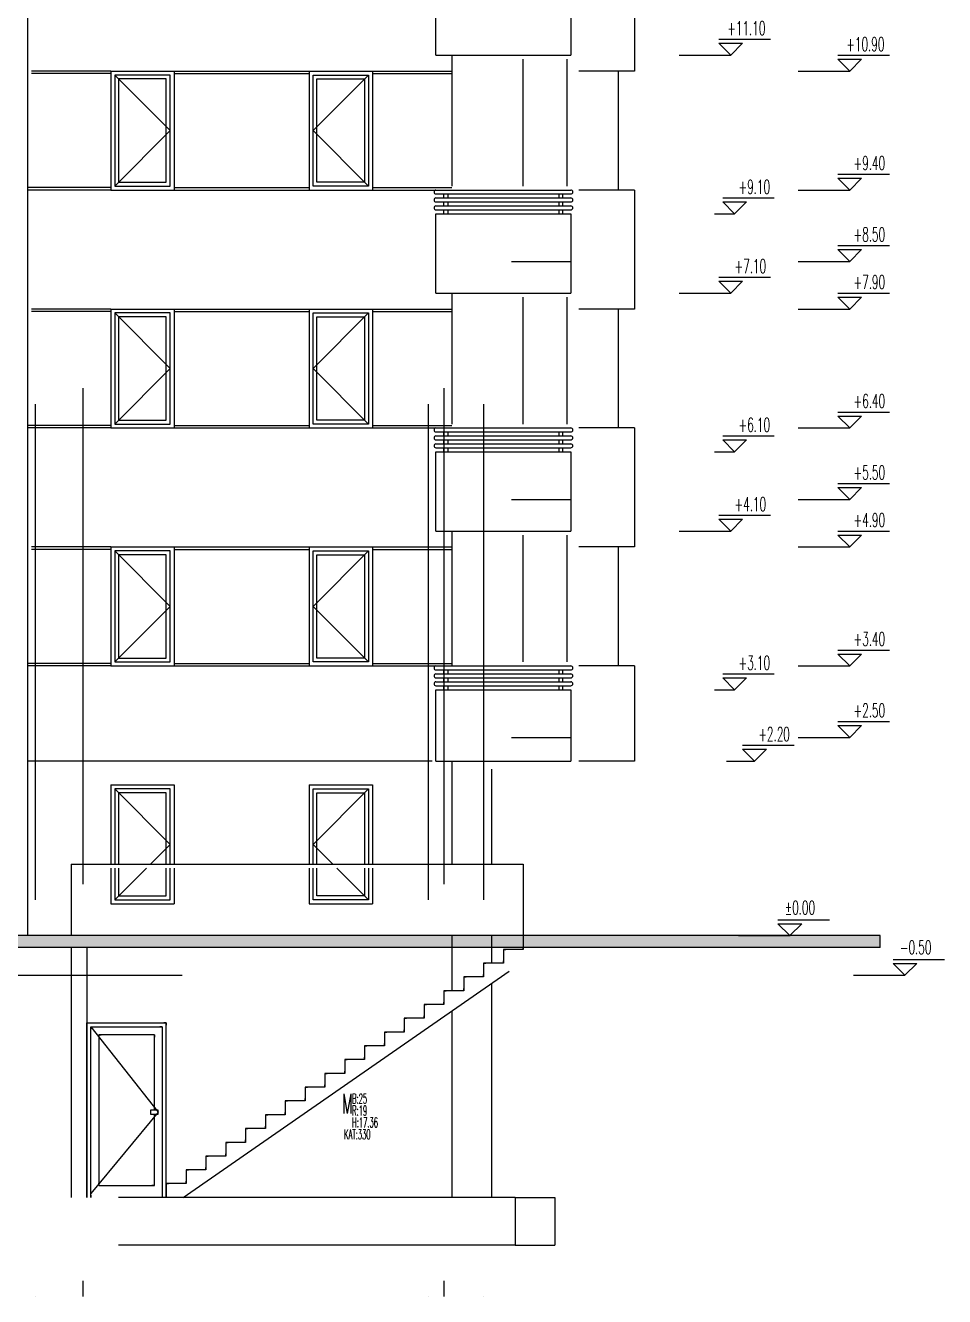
# Model space of a CAD drawing. Extents: x 78 to 306, y -397 to 18.
# Drawn here: x 280.5436 to 280.7753, y -396.9496 to -396.6291 of the extents above; entities that cross this region are included whole.
import ezdxf

# ---------------------------------------------------------------- set-up
doc = ezdxf.new("R2010")
doc.units = 0
doc.header["$LTSCALE"] = 0.5
doc.header["$MEASUREMENT"] = 0
doc.linetypes.add('DASHDOT2', pattern=[0.5, 0.25, -0.125, 0, -0.125])
doc.linetypes.add('DOT2', pattern=[0.125, 0, -0.125])
for name, color, linetype in [('AKS', 5, 'DASHDOT2'), ('DUVAR', 6, 'CONTINUOUS'), ('IZDUSUM', 2, 'DOT2'), ('KAPI', 1, 'CONTINUOUS'), ('KOLON', 4, 'CONTINUOUS'), ('MERDIVEN', 3, 'CONTINUOUS'), ('OLCU', 31, 'CONTINUOUS'), ('TARAMA', 8, 'CONTINUOUS'), ('TEFRIS', 11, 'CONTINUOUS')]:
    doc.layers.add(name, color=color, linetype=linetype)
doc.styles.add('OLCU', font='romans.shx', dxfattribs={"width": 0.6, "height": 0.125})

msp = doc.modelspace()

# ---------------------------------------------------------------- hatches: boundary and pattern name
at = {"layer": 'TEFRIS', "ltscale": 1.4}
msp.add_hatch(color=256, dxfattribs=at).paths.add_polyline_path([(280.46714, -396.86156), (280.75914, -396.86156), (280.75914, -396.85856), (280.46714, -396.85856), (280.17514, -396.85856), (280.17514, -396.86156)])

# ---------------------------------------------------------------- linework, layer by layer
at = {"layer": 'AKS'}
for p, q in [((280.55814, -396.29556), (280.55814, -396.94956)), ((280.64914, -396.29556), (280.64914, -396.94956)), ((280.54614, -396.29956), (280.54614, -396.94956)), ((280.64514, -396.29956), (280.64514, -396.94956)), ((280.65914, -396.29956), (280.65914, -396.94956))]:
    msp.add_line(p, q, dxfattribs=at)
at = {"layer": 'DUVAR', "ltscale": 1.4}
for p, q in [((280.55514, -396.84056), (280.66914, -396.84056)), ((280.55514, -396.84056), (280.55514, -396.85856)), ((280.66914, -396.84056), (280.66914, -396.85856))]:
    msp.add_line(p, q, dxfattribs=at)
at = {"layer": 'IZDUSUM', "ltscale": 0.5}
for p, q in [((280.56614, -396.64156), (280.58014, -396.65556)), ((280.63014, -396.64156), (280.61614, -396.65556)), ((280.58014, -396.65556), (280.56614, -396.66956)), ((280.61614, -396.65556), (280.63014, -396.66956)), ((280.66614, -396.68856), (280.68114, -396.68856)), ((280.56614, -396.70156), (280.58014, -396.71556)), ((280.63014, -396.70156), (280.61614, -396.71556)), ((280.58014, -396.71556), (280.56614, -396.72956)), ((280.61614, -396.71556), (280.63014, -396.72956)), ((280.66614, -396.74856), (280.68114, -396.74856)), ((280.56614, -396.76156), (280.58014, -396.77556)), ((280.63014, -396.76156), (280.61614, -396.77556)), ((280.58014, -396.77556), (280.56614, -396.78956)), ((280.61614, -396.77556), (280.63014, -396.78956)), ((280.66614, -396.80856), (280.68114, -396.80856)), ((280.56614, -396.82156), (280.58014, -396.83556)), ((280.63014, -396.82156), (280.61614, -396.83556)), ((280.58014, -396.83556), (280.57514, -396.84056)), ((280.61614, -396.83556), (280.62114, -396.84056)), ((280.56514, -396.84156), (280.56514, -396.85056)), ((280.57414, -396.84156), (280.56614, -396.84956)), ((280.56614, -396.84156), (280.56614, -396.84956)), ((280.56714, -396.84156), (280.56714, -396.84856)), ((280.57914, -396.84856), (280.57914, -396.84156)), ((280.58014, -396.84956), (280.58014, -396.84156)), ((280.58114, -396.84156), (280.58114, -396.85056)), ((280.61514, -396.84156), (280.61514, -396.85056)), ((280.61614, -396.84956), (280.61614, -396.84156)), ((280.61714, -396.84856), (280.61714, -396.84156)), ((280.62214, -396.84156), (280.63014, -396.84956)), ((280.62914, -396.84156), (280.62914, -396.84856)), ((280.63014, -396.84156), (280.63014, -396.84956)), ((280.63114, -396.84156), (280.63114, -396.85056)), ((280.56714, -396.84856), (280.57914, -396.84856)), ((280.62914, -396.84856), (280.61714, -396.84856)), ((280.56514, -396.85056), (280.58114, -396.85056)), ((280.56614, -396.84956), (280.58014, -396.84956)), ((280.61514, -396.85056), (280.63114, -396.85056)), ((280.63014, -396.84956), (280.61614, -396.84956)), ((280.65114, -396.85856), (280.65114, -396.87245)), ((280.66914, -396.85856), (280.66914, -396.86203)), ((280.55514, -396.86156), (280.55514, -396.92456)), ((280.55914, -396.86156), (280.55914, -396.92456)), ((280.58344, -396.92456), (280.67414, -396.86156)), ((280.66414, -396.86203), (280.66414, -396.86551)), ((280.66914, -396.86203), (280.66414, -396.86203)), ((280.65914, -396.86551), (280.65914, -396.86898)), ((280.66414, -396.86551), (280.65914, -396.86551)), ((280.28314, -396.86856), (280.65114, -396.86856)), ((280.65414, -396.86898), (280.65414, -396.87245)), ((280.65914, -396.86898), (280.65414, -396.86898)), ((280.64914, -396.87245), (280.64914, -396.87593)), ((280.65414, -396.87245), (280.64914, -396.87245)), ((280.64414, -396.87593), (280.64414, -396.8794)), ((280.64914, -396.87593), (280.64414, -396.87593)), ((280.65114, -396.87754), (280.65114, -396.92456)), ((280.55914, -396.92456), (280.55914, -396.88056)), ((280.55914, -396.88056), (280.57914, -396.88056)), ((280.56014, -396.92456), (280.56014, -396.88156)), ((280.56014, -396.88156), (280.57814, -396.88156)), ((280.56014, -396.88156), (280.57714, -396.90306)), ((280.57814, -396.88156), (280.57814, -396.92456)), ((280.57914, -396.92456), (280.57914, -396.88056)), ((280.63914, -396.8794), (280.63914, -396.88288)), ((280.64414, -396.8794), (280.63914, -396.8794)), ((280.57614, -396.88356), (280.56214, -396.88356)), ((280.56214, -396.88356), (280.56214, -396.92156)), ((280.57614, -396.90256), (280.57614, -396.88356)), ((280.63414, -396.88288), (280.63414, -396.88635)), ((280.63914, -396.88288), (280.63414, -396.88288)), ((280.62914, -396.88635), (280.62914, -396.88982)), ((280.63414, -396.88635), (280.62914, -396.88635)), ((280.62414, -396.88982), (280.62414, -396.8933)), ((280.62914, -396.88982), (280.62414, -396.88982)), ((280.61914, -396.8933), (280.61914, -396.89677)), ((280.62414, -396.8933), (280.61914, -396.8933)), ((280.61414, -396.89677), (280.61414, -396.90024)), ((280.61914, -396.89677), (280.61414, -396.89677)), ((280.60914, -396.90024), (280.60914, -396.90372)), ((280.61414, -396.90024), (280.60914, -396.90024)), ((280.57714, -396.90306), (280.56014, -396.92356)), ((280.57714, -396.90256), (280.57514, -396.90256)), ((280.57514, -396.90256), (280.57514, -396.90356)), ((280.57514, -396.90356), (280.57714, -396.90356)), ((280.57614, -396.92156), (280.57614, -396.90356)), ((280.57714, -396.90356), (280.57714, -396.90256)), ((280.60414, -396.90372), (280.60414, -396.90719)), ((280.60914, -396.90372), (280.60414, -396.90372)), ((280.59914, -396.90719), (280.59914, -396.91067)), ((280.60414, -396.90719), (280.59914, -396.90719)), ((280.59414, -396.91067), (280.59414, -396.91414)), ((280.59914, -396.91067), (280.59414, -396.91067)), ((280.58914, -396.91414), (280.58914, -396.91761)), ((280.59414, -396.91414), (280.58914, -396.91414)), ((280.58414, -396.91761), (280.58414, -396.92109)), ((280.58914, -396.91761), (280.58414, -396.91761)), ((280.56214, -396.92156), (280.57614, -396.92156)), ((280.57914, -396.92109), (280.57914, -396.92456)), ((280.58414, -396.92109), (280.57914, -396.92109)), ((280.66714, -396.92456), (280.26714, -396.92456)), ((280.66714, -396.92456), (280.66714, -396.93656)), ((280.66714, -396.93656), (280.26714, -396.93656))]:
    msp.add_line(p, q, dxfattribs=at)
at = {"layer": 'IZDUSUM', "ltscale": 1.4}
for p, q in [((280.66114, -396.85856), (280.66114, -396.86551)), ((280.66114, -396.87059), (280.66114, -396.92456)), ((280.66714, -396.92456), (280.67714, -396.92456)), ((280.67714, -396.92456), (280.67714, -396.93656)), ((280.66714, -396.93656), (280.67714, -396.93656))]:
    msp.add_line(p, q, dxfattribs=at)
at = {"layer": 'KAPI', "ltscale": 1.4}
for p, q in [((280.58014, -396.64156), (280.56614, -396.64156)), ((280.56614, -396.64156), (280.56614, -396.66956)), ((280.57914, -396.64256), (280.56714, -396.64256)), ((280.56714, -396.64256), (280.56714, -396.66856)), ((280.57914, -396.66856), (280.57914, -396.64256)), ((280.58014, -396.66956), (280.58014, -396.64156)), ((280.61614, -396.64156), (280.63014, -396.64156)), ((280.61614, -396.66956), (280.61614, -396.64156)), ((280.61714, -396.64256), (280.62914, -396.64256)), ((280.61714, -396.66856), (280.61714, -396.64256)), ((280.62914, -396.64256), (280.62914, -396.66856)), ((280.63014, -396.64156), (280.63014, -396.66956)), ((280.56614, -396.66956), (280.58014, -396.66956)), ((280.56714, -396.66856), (280.57914, -396.66856)), ((280.63014, -396.66956), (280.61614, -396.66956)), ((280.62914, -396.66856), (280.61714, -396.66856)), ((280.64714, -396.67056), (280.68114, -396.67056)), ((280.64714, -396.67156), (280.68114, -396.67156)), ((280.64714, -396.67256), (280.68114, -396.67256)), ((280.64914, -396.67256), (280.64914, -396.67156)), ((280.65014, -396.67156), (280.65014, -396.67256)), ((280.67814, -396.67156), (280.67814, -396.67256)), ((280.67914, -396.67256), (280.67914, -396.67156)), ((280.64714, -396.67356), (280.68114, -396.67356)), ((280.64714, -396.67456), (280.68114, -396.67456)), ((280.64714, -396.67556), (280.68114, -396.67556)), ((280.64914, -396.67456), (280.64914, -396.67356)), ((280.64914, -396.67656), (280.64914, -396.67556)), ((280.65014, -396.67356), (280.65014, -396.67456)), ((280.65014, -396.67556), (280.65014, -396.67656)), ((280.67814, -396.67356), (280.67814, -396.67456)), ((280.67814, -396.67556), (280.67814, -396.67656)), ((280.67914, -396.67456), (280.67914, -396.67356)), ((280.67914, -396.67656), (280.67914, -396.67556)), ((280.58014, -396.70156), (280.56614, -396.70156)), ((280.56614, -396.70156), (280.56614, -396.72956)), ((280.58014, -396.72956), (280.58014, -396.70156)), ((280.61614, -396.70156), (280.63014, -396.70156)), ((280.61614, -396.72956), (280.61614, -396.70156)), ((280.63014, -396.70156), (280.63014, -396.72956)), ((280.57914, -396.70256), (280.56714, -396.70256)), ((280.56714, -396.70256), (280.56714, -396.72856)), ((280.57914, -396.72856), (280.57914, -396.70256)), ((280.61714, -396.70256), (280.62914, -396.70256)), ((280.61714, -396.72856), (280.61714, -396.70256)), ((280.62914, -396.70256), (280.62914, -396.72856)), ((280.56614, -396.72956), (280.58014, -396.72956)), ((280.56714, -396.72856), (280.57914, -396.72856)), ((280.63014, -396.72956), (280.61614, -396.72956)), ((280.62914, -396.72856), (280.61714, -396.72856)), ((280.64714, -396.73056), (280.68114, -396.73056)), ((280.64714, -396.73156), (280.68114, -396.73156)), ((280.64714, -396.73256), (280.68114, -396.73256)), ((280.64714, -396.73356), (280.68114, -396.73356)), ((280.64914, -396.73256), (280.64914, -396.73156)), ((280.64914, -396.73456), (280.64914, -396.73356)), ((280.65014, -396.73156), (280.65014, -396.73256)), ((280.65014, -396.73356), (280.65014, -396.73456)), ((280.67814, -396.73156), (280.67814, -396.73256)), ((280.67814, -396.73356), (280.67814, -396.73456)), ((280.67914, -396.73256), (280.67914, -396.73156)), ((280.67914, -396.73456), (280.67914, -396.73356)), ((280.64714, -396.73456), (280.68114, -396.73456)), ((280.64714, -396.73556), (280.68114, -396.73556)), ((280.64914, -396.73656), (280.64914, -396.73556)), ((280.65014, -396.73556), (280.65014, -396.73656)), ((280.67814, -396.73556), (280.67814, -396.73656)), ((280.67914, -396.73656), (280.67914, -396.73556)), ((280.58014, -396.76156), (280.56614, -396.76156)), ((280.56614, -396.76156), (280.56614, -396.78956)), ((280.57914, -396.76256), (280.56714, -396.76256)), ((280.56714, -396.76256), (280.56714, -396.78856)), ((280.57914, -396.78856), (280.57914, -396.76256)), ((280.58014, -396.78956), (280.58014, -396.76156)), ((280.61614, -396.76156), (280.63014, -396.76156)), ((280.61614, -396.78956), (280.61614, -396.76156)), ((280.61714, -396.76256), (280.62914, -396.76256)), ((280.61714, -396.78856), (280.61714, -396.76256)), ((280.62914, -396.76256), (280.62914, -396.78856)), ((280.63014, -396.76156), (280.63014, -396.78956)), ((280.56714, -396.78856), (280.57914, -396.78856)), ((280.62914, -396.78856), (280.61714, -396.78856)), ((280.56614, -396.78956), (280.58014, -396.78956)), ((280.63014, -396.78956), (280.61614, -396.78956)), ((280.64714, -396.79056), (280.68114, -396.79056)), ((280.64714, -396.79156), (280.68114, -396.79156)), ((280.64914, -396.79256), (280.64914, -396.79156)), ((280.65014, -396.79156), (280.65014, -396.79256)), ((280.67814, -396.79156), (280.67814, -396.79256)), ((280.67914, -396.79256), (280.67914, -396.79156)), ((280.64714, -396.79256), (280.68114, -396.79256)), ((280.64714, -396.79356), (280.68114, -396.79356)), ((280.64714, -396.79456), (280.68114, -396.79456)), ((280.64914, -396.79456), (280.64914, -396.79356)), ((280.65014, -396.79356), (280.65014, -396.79456)), ((280.67814, -396.79356), (280.67814, -396.79456)), ((280.67914, -396.79456), (280.67914, -396.79356)), ((280.64714, -396.79556), (280.68114, -396.79556)), ((280.64914, -396.79656), (280.64914, -396.79556)), ((280.65014, -396.79556), (280.65014, -396.79656)), ((280.67814, -396.79556), (280.67814, -396.79656)), ((280.67914, -396.79656), (280.67914, -396.79556)), ((280.54414, -396.81456), (280.54414, -396.85856)), ((280.58014, -396.82156), (280.56614, -396.82156)), ((280.56614, -396.82156), (280.56614, -396.84056)), ((280.57914, -396.82256), (280.56714, -396.82256)), ((280.56714, -396.82256), (280.56714, -396.84056)), ((280.57914, -396.84056), (280.57914, -396.82256)), ((280.58014, -396.84056), (280.58014, -396.82156)), ((280.61614, -396.84056), (280.61614, -396.82156)), ((280.61614, -396.82156), (280.63014, -396.82156)), ((280.61714, -396.84056), (280.61714, -396.82256)), ((280.61714, -396.82256), (280.62914, -396.82256)), ((280.62914, -396.82256), (280.62914, -396.84056)), ((280.63014, -396.82156), (280.63014, -396.84056))]:
    msp.add_line(p, q, dxfattribs=at)
for centre, start, end in [((280.64714, -396.67106), 90, 270), ((280.64714, -396.67306), 90, 270), ((280.68114, -396.67106), 270, 90), ((280.68114, -396.67306), 270, 90), ((280.64714, -396.67506), 90, 270), ((280.68114, -396.67506), 270, 90), ((280.64714, -396.73106), 90, 270), ((280.68114, -396.73106), 270, 90), ((280.64714, -396.73306), 90, 270), ((280.68114, -396.73306), 270, 90), ((280.64714, -396.73506), 90, 270), ((280.68114, -396.73506), 270, 90), ((280.64714, -396.79106), 90, 270), ((280.68114, -396.79106), 270, 90), ((280.64714, -396.79306), 90, 270), ((280.64714, -396.79506), 90, 270), ((280.68114, -396.79306), 270, 90), ((280.68114, -396.79506), 270, 90)]:
    msp.add_arc(centre, 0.0005, start, end, dxfattribs=at)
at = {"layer": 'KOLON'}
for p, q in [((280.54414, -396.40056), (280.54414, -396.81456)), ((280.64714, -396.63656), (280.64714, -396.61656)), ((280.68114, -396.61656), (280.68114, -396.63656)), ((280.64714, -396.63656), (280.68114, -396.63656)), ((280.65114, -396.63656), (280.65114, -396.66956)), ((280.56514, -396.64056), (280.56514, -396.67056)), ((280.56514, -396.64056), (280.58114, -396.64056)), ((280.58114, -396.64056), (280.58114, -396.67056)), ((280.61514, -396.64056), (280.61514, -396.67056)), ((280.61514, -396.64056), (280.63114, -396.64056)), ((280.63114, -396.64056), (280.63114, -396.67056)), ((280.56514, -396.67056), (280.58114, -396.67056)), ((280.61514, -396.67056), (280.63114, -396.67056)), ((280.64714, -396.67656), (280.68114, -396.67656)), ((280.64714, -396.69656), (280.64714, -396.67656)), ((280.68114, -396.67656), (280.68114, -396.69656)), ((280.64714, -396.69656), (280.68114, -396.69656)), ((280.65114, -396.69656), (280.65114, -396.72956)), ((280.56514, -396.70056), (280.56514, -396.73056)), ((280.56514, -396.70056), (280.58114, -396.70056)), ((280.58114, -396.70056), (280.58114, -396.73056)), ((280.61514, -396.70056), (280.61514, -396.73056)), ((280.61514, -396.70056), (280.63114, -396.70056)), ((280.63114, -396.70056), (280.63114, -396.73056)), ((280.56514, -396.73056), (280.58114, -396.73056)), ((280.61514, -396.73056), (280.63114, -396.73056)), ((280.64714, -396.73656), (280.68114, -396.73656)), ((280.64714, -396.75656), (280.64714, -396.73656)), ((280.68114, -396.73656), (280.68114, -396.75656)), ((280.64714, -396.75656), (280.68114, -396.75656)), ((280.65114, -396.75656), (280.65114, -396.79056)), ((280.65114, -396.75656), (280.65114, -396.78956)), ((280.56514, -396.76056), (280.56514, -396.79056)), ((280.56514, -396.76056), (280.58114, -396.76056)), ((280.58114, -396.76056), (280.58114, -396.79056)), ((280.61514, -396.76056), (280.61514, -396.79056)), ((280.61514, -396.76056), (280.63114, -396.76056)), ((280.63114, -396.76056), (280.63114, -396.79056)), ((280.56514, -396.79056), (280.58114, -396.79056)), ((280.61514, -396.79056), (280.63114, -396.79056)), ((280.64714, -396.79656), (280.68114, -396.79656)), ((280.64714, -396.81456), (280.64714, -396.79656)), ((280.68114, -396.79656), (280.68114, -396.81456)), ((280.64614, -396.81456), (280.54414, -396.81456)), ((280.64714, -396.81456), (280.68114, -396.81456))]:
    msp.add_line(p, q, dxfattribs=at)
at = {"layer": 'OLCU'}
for p, q in [((280.71843, -396.63256), (280.73143, -396.63256)), ((280.72143, -396.63656), (280.71843, -396.63356)), ((280.71843, -396.63356), (280.72443, -396.63356)), ((280.72143, -396.63656), (280.72443, -396.63356)), ((280.68014, -396.63756), (280.68014, -396.66956)), ((280.70843, -396.63656), (280.72143, -396.63656)), ((280.74843, -396.63656), (280.76143, -396.63656)), ((280.75143, -396.64056), (280.74843, -396.63756)), ((280.74843, -396.63756), (280.75443, -396.63756)), ((280.75143, -396.64056), (280.75443, -396.63756)), ((280.73843, -396.64056), (280.75143, -396.64056)), ((280.74843, -396.66656), (280.76143, -396.66656)), ((280.75143, -396.67056), (280.74843, -396.66756)), ((280.74843, -396.66756), (280.75443, -396.66756)), ((280.75143, -396.67056), (280.75443, -396.66756)), ((280.71943, -396.67256), (280.73243, -396.67256)), ((280.73843, -396.67056), (280.75143, -396.67056)), ((280.72243, -396.67656), (280.71943, -396.67356)), ((280.71943, -396.67356), (280.72543, -396.67356)), ((280.72243, -396.67656), (280.72543, -396.67356)), ((280.71735, -396.67656), (280.72243, -396.67656)), ((280.74843, -396.68456), (280.76143, -396.68456)), ((280.75143, -396.68856), (280.74843, -396.68556)), ((280.74843, -396.68556), (280.75443, -396.68556)), ((280.75143, -396.68856), (280.75443, -396.68556)), ((280.73843, -396.68856), (280.75143, -396.68856)), ((280.71843, -396.69256), (280.73143, -396.69256)), ((280.72143, -396.69656), (280.71843, -396.69356)), ((280.71843, -396.69356), (280.72443, -396.69356)), ((280.72143, -396.69656), (280.72443, -396.69356)), ((280.68014, -396.69756), (280.68014, -396.72956)), ((280.70843, -396.69656), (280.72143, -396.69656)), ((280.74843, -396.69656), (280.76143, -396.69656)), ((280.75143, -396.70056), (280.74843, -396.69756)), ((280.74843, -396.69756), (280.75443, -396.69756)), ((280.75143, -396.70056), (280.75443, -396.69756)), ((280.73843, -396.70056), (280.75143, -396.70056)), ((280.74843, -396.72656), (280.76143, -396.72656)), ((280.75143, -396.73056), (280.74843, -396.72756)), ((280.74843, -396.72756), (280.75443, -396.72756)), ((280.75143, -396.73056), (280.75443, -396.72756)), ((280.73843, -396.73056), (280.75143, -396.73056)), ((280.71943, -396.73256), (280.73243, -396.73256)), ((280.72243, -396.73656), (280.71943, -396.73356)), ((280.71943, -396.73356), (280.72543, -396.73356)), ((280.72243, -396.73656), (280.72543, -396.73356)), ((280.71735, -396.73656), (280.72243, -396.73656)), ((280.74843, -396.74456), (280.76143, -396.74456)), ((280.75143, -396.74856), (280.74843, -396.74556)), ((280.74843, -396.74556), (280.75443, -396.74556)), ((280.75143, -396.74856), (280.75443, -396.74556)), ((280.73843, -396.74856), (280.75143, -396.74856)), ((280.71843, -396.75256), (280.73143, -396.75256)), ((280.70843, -396.75656), (280.72143, -396.75656)), ((280.72143, -396.75656), (280.71843, -396.75356)), ((280.71843, -396.75356), (280.72443, -396.75356)), ((280.72143, -396.75656), (280.72443, -396.75356)), ((280.74843, -396.75656), (280.76143, -396.75656)), ((280.68014, -396.75756), (280.68014, -396.78956)), ((280.75143, -396.76056), (280.74843, -396.75756)), ((280.74843, -396.75756), (280.75443, -396.75756)), ((280.75143, -396.76056), (280.75443, -396.75756)), ((280.73843, -396.76056), (280.75143, -396.76056)), ((280.74843, -396.78656), (280.76143, -396.78656)), ((280.75143, -396.79056), (280.74843, -396.78756)), ((280.74843, -396.78756), (280.75443, -396.78756)), ((280.75143, -396.79056), (280.75443, -396.78756)), ((280.73843, -396.79056), (280.75143, -396.79056)), ((280.71943, -396.79256), (280.73243, -396.79256)), ((280.72243, -396.79656), (280.71943, -396.79356)), ((280.71943, -396.79356), (280.72543, -396.79356)), ((280.72243, -396.79656), (280.72543, -396.79356)), ((280.71735, -396.79656), (280.72243, -396.79656)), ((280.74843, -396.80456), (280.76143, -396.80456)), ((280.75143, -396.80856), (280.74843, -396.80556)), ((280.74843, -396.80556), (280.75443, -396.80556)), ((280.75143, -396.80856), (280.75443, -396.80556)), ((280.72443, -396.81056), (280.73743, -396.81056)), ((280.73843, -396.80856), (280.75143, -396.80856)), ((280.72743, -396.81456), (280.72443, -396.81156)), ((280.72443, -396.81156), (280.73043, -396.81156)), ((280.72743, -396.81456), (280.73043, -396.81156)), ((280.65114, -396.81456), (280.65114, -396.84056)), ((280.72035, -396.81456), (280.72743, -396.81456)), ((280.56514, -396.82056), (280.56514, -396.84056)), ((280.56514, -396.82056), (280.58114, -396.82056)), ((280.58114, -396.82056), (280.58114, -396.84056)), ((280.61514, -396.82056), (280.61514, -396.84056)), ((280.61514, -396.82056), (280.63114, -396.82056)), ((280.63114, -396.82056), (280.63114, -396.84056)), ((280.73335, -396.85456), (280.74635, -396.85456)), ((280.73635, -396.85856), (280.73335, -396.85556)), ((280.73335, -396.85556), (280.73935, -396.85556)), ((280.73635, -396.85856), (280.73935, -396.85556)), ((280.72343, -396.85856), (280.73643, -396.85856)), ((280.66414, -396.86203), (280.66474, -396.86203)), ((280.66414, -396.86203), (280.66414, -396.86263)), ((280.66914, -396.86203), (280.66854, -396.86203)), ((280.66914, -396.86203), (280.66914, -396.86143)), ((280.65914, -396.86551), (280.65974, -396.86551)), ((280.65914, -396.86551), (280.65914, -396.86611)), ((280.66414, -396.86551), (280.66354, -396.86551)), ((280.66414, -396.86551), (280.66414, -396.86491)), ((280.76235, -396.86456), (280.77535, -396.86456)), ((280.65914, -396.86898), (280.65914, -396.86838)), ((280.75235, -396.86856), (280.76535, -396.86856)), ((280.76535, -396.86856), (280.76235, -396.86556)), ((280.76235, -396.86556), (280.76835, -396.86556)), ((280.76535, -396.86856), (280.76835, -396.86556)), ((280.65414, -396.86898), (280.65474, -396.86898)), ((280.65414, -396.86898), (280.65414, -396.86958)), ((280.65414, -396.87245), (280.65414, -396.87185)), ((280.65914, -396.86898), (280.65854, -396.86898)), ((280.64914, -396.87245), (280.64974, -396.87245)), ((280.64914, -396.87245), (280.64914, -396.87305)), ((280.65414, -396.87245), (280.65354, -396.87245)), ((280.64414, -396.87593), (280.64474, -396.87593)), ((280.64414, -396.87593), (280.64414, -396.87653)), ((280.64914, -396.87593), (280.64854, -396.87593)), ((280.64914, -396.87593), (280.64914, -396.87533)), ((280.55914, -396.88056), (280.55974, -396.88056)), ((280.55914, -396.88056), (280.55914, -396.88116)), ((280.56014, -396.88156), (280.56074, -396.88156)), ((280.56014, -396.88156), (280.56014, -396.88216)), ((280.57814, -396.88156), (280.57754, -396.88156)), ((280.57814, -396.88156), (280.57814, -396.88216)), ((280.57914, -396.88056), (280.57854, -396.88056)), ((280.57914, -396.88056), (280.57914, -396.88116)), ((280.63914, -396.8794), (280.63974, -396.8794)), ((280.63914, -396.8794), (280.63914, -396.88)), ((280.64414, -396.8794), (280.64354, -396.8794)), ((280.64414, -396.8794), (280.64414, -396.8788)), ((280.56214, -396.88356), (280.56274, -396.88356)), ((280.56214, -396.88356), (280.56214, -396.88416)), ((280.57614, -396.88356), (280.57554, -396.88356)), ((280.57614, -396.88356), (280.57614, -396.88416)), ((280.63414, -396.88288), (280.63474, -396.88288)), ((280.63414, -396.88288), (280.63414, -396.88348)), ((280.63914, -396.88288), (280.63854, -396.88288)), ((280.63914, -396.88288), (280.63914, -396.88228)), ((280.62914, -396.88635), (280.62974, -396.88635)), ((280.62914, -396.88635), (280.62914, -396.88695)), ((280.63414, -396.88635), (280.63354, -396.88635)), ((280.63414, -396.88635), (280.63414, -396.88575)), ((280.62414, -396.88982), (280.62474, -396.88982)), ((280.62414, -396.88982), (280.62414, -396.89042)), ((280.62914, -396.88982), (280.62854, -396.88982)), ((280.62914, -396.88982), (280.62914, -396.88922)), ((280.61914, -396.8933), (280.61974, -396.8933)), ((280.61914, -396.8933), (280.61914, -396.8939)), ((280.62414, -396.8933), (280.62354, -396.8933)), ((280.62414, -396.8933), (280.62414, -396.8927)), ((280.61414, -396.89677), (280.61474, -396.89677)), ((280.61414, -396.89677), (280.61414, -396.89737)), ((280.61914, -396.89677), (280.61854, -396.89677)), ((280.61914, -396.89677), (280.61914, -396.89617)), ((280.60914, -396.90024), (280.60974, -396.90024)), ((280.60914, -396.90024), (280.60914, -396.90084)), ((280.61414, -396.90024), (280.61354, -396.90024)), ((280.61414, -396.90024), (280.61414, -396.89964)), ((280.60414, -396.90372), (280.60474, -396.90372)), ((280.60414, -396.90372), (280.60414, -396.90432)), ((280.60914, -396.90372), (280.60854, -396.90372)), ((280.60914, -396.90372), (280.60914, -396.90312)), ((280.59914, -396.90719), (280.59974, -396.90719)), ((280.59914, -396.90719), (280.59914, -396.90779)), ((280.60414, -396.90719), (280.60354, -396.90719)), ((280.60414, -396.90719), (280.60414, -396.90659)), ((280.59914, -396.91067), (280.59914, -396.91007)), ((280.59414, -396.91067), (280.59474, -396.91067)), ((280.59414, -396.91067), (280.59414, -396.91127)), ((280.59414, -396.91414), (280.59414, -396.91354)), ((280.59914, -396.91067), (280.59854, -396.91067)), ((280.58914, -396.91414), (280.58974, -396.91414)), ((280.58914, -396.91414), (280.58914, -396.91474)), ((280.59414, -396.91414), (280.59354, -396.91414)), ((280.58414, -396.91761), (280.58474, -396.91761)), ((280.58414, -396.91761), (280.58414, -396.91821)), ((280.58914, -396.91761), (280.58854, -396.91761)), ((280.58914, -396.91761), (280.58914, -396.91701)), ((280.56214, -396.92156), (280.56214, -396.92096)), ((280.56214, -396.92156), (280.56274, -396.92156)), ((280.57614, -396.92156), (280.57554, -396.92156)), ((280.57614, -396.92156), (280.57614, -396.92096)), ((280.57914, -396.92109), (280.57974, -396.92109)), ((280.57914, -396.92109), (280.57914, -396.92169)), ((280.58414, -396.92109), (280.58354, -396.92109)), ((280.58414, -396.92109), (280.58414, -396.92049)), ((280.55914, -396.92396), (280.55914, -396.92456)), ((280.56014, -396.92396), (280.56014, -396.92456)), ((280.57814, -396.92396), (280.57814, -396.92456)), ((280.57914, -396.92396), (280.57914, -396.92456))]:
    msp.add_line(p, q, dxfattribs=at)
at = {"layer": 'OLCU', "linetype": 'ByBlock'}
for p, q in [((280.66914, -396.66956), (280.66914, -396.63756)), ((280.66914, -396.72956), (280.66914, -396.69756)), ((280.66914, -396.78956), (280.66914, -396.75756))]:
    msp.add_line(p, q, dxfattribs=at)
at = {"layer": 'TARAMA', "ltscale": 1.4}
for p, q in [((280.69714, -396.61056), (280.69714, -396.64056)), ((280.56514, -396.64056), (280.54514, -396.64056)), ((280.56514, -396.64116), (280.54514, -396.64116)), ((280.58114, -396.64056), (280.61514, -396.64056)), ((280.58114, -396.64116), (280.61514, -396.64116)), ((280.63114, -396.64056), (280.65114, -396.64056)), ((280.63114, -396.64116), (280.65114, -396.64116)), ((280.69714, -396.64056), (280.68314, -396.64056)), ((280.69314, -396.67056), (280.69314, -396.64056)), ((280.56514, -396.66996), (280.54414, -396.66996)), ((280.58114, -396.66996), (280.61514, -396.66996)), ((280.63114, -396.66996), (280.65114, -396.66996)), ((280.56514, -396.67056), (280.54414, -396.67056)), ((280.58114, -396.67056), (280.61514, -396.67056)), ((280.63114, -396.67056), (280.65114, -396.67056)), ((280.69714, -396.67056), (280.68314, -396.67056)), ((280.69714, -396.67056), (280.69714, -396.70056)), ((280.56514, -396.70056), (280.54514, -396.70056)), ((280.56514, -396.70116), (280.54514, -396.70116)), ((280.58114, -396.70056), (280.61514, -396.70056)), ((280.58114, -396.70116), (280.61514, -396.70116)), ((280.63114, -396.70056), (280.65114, -396.70056)), ((280.63114, -396.70116), (280.65114, -396.70116)), ((280.69714, -396.70056), (280.68314, -396.70056)), ((280.69314, -396.73056), (280.69314, -396.70056)), ((280.56514, -396.72996), (280.54414, -396.72996)), ((280.56514, -396.73056), (280.54414, -396.73056)), ((280.58114, -396.72996), (280.61514, -396.72996)), ((280.58114, -396.73056), (280.61514, -396.73056)), ((280.63114, -396.72996), (280.65114, -396.72996)), ((280.63114, -396.73056), (280.65114, -396.73056)), ((280.69714, -396.73056), (280.68314, -396.73056)), ((280.69714, -396.73056), (280.69714, -396.76056)), ((280.56514, -396.76056), (280.54514, -396.76056)), ((280.56514, -396.76116), (280.54514, -396.76116)), ((280.58114, -396.76056), (280.61514, -396.76056)), ((280.58114, -396.76116), (280.61514, -396.76116)), ((280.63114, -396.76056), (280.65114, -396.76056)), ((280.63114, -396.76116), (280.65114, -396.76116)), ((280.69714, -396.76056), (280.68314, -396.76056)), ((280.69314, -396.79056), (280.69314, -396.76056)), ((280.56514, -396.78996), (280.54414, -396.78996)), ((280.56514, -396.79056), (280.54414, -396.79056)), ((280.58114, -396.78996), (280.61514, -396.78996)), ((280.58114, -396.79056), (280.61514, -396.79056)), ((280.63114, -396.78996), (280.65114, -396.78996)), ((280.63114, -396.79056), (280.65114, -396.79056)), ((280.69714, -396.79056), (280.68314, -396.79056)), ((280.69714, -396.79056), (280.69714, -396.81456)), ((280.66114, -396.81656), (280.66114, -396.84056)), ((280.69714, -396.81456), (280.68314, -396.81456))]:
    msp.add_line(p, q, dxfattribs=at)
at = {"layer": 'TEFRIS', "ltscale": 1.4}
for p, q in [((280.75914, -396.85856), (280.46714, -396.85856)), ((280.75914, -396.86156), (280.46714, -396.86156))]:
    msp.add_line(p, q, dxfattribs=at)
at = {"layer": 'TEFRIS'}
msp.add_line((280.75914, -396.86156), (280.75914, -396.85856), dxfattribs=at)

# ---------------------------------------------------------------- texts
at = {"layer": 'KAPI', "style": 'OLCU', "width": 0.5}
for s, p in [('B:25', (280.62599, -396.9009)), ('R:19', (280.62599, -396.9039)), ('H:17.36', (280.62599, -396.9069)), ('KAT:330', (280.62396, -396.9099))]:
    msp.add_text(s, height=0.0025, rotation=360, dxfattribs=at).set_placement(p)
at = {"layer": 'MERDIVEN', "style": 'OLCU', "width": 0.5}
msp.add_text('M', height=0.005, dxfattribs=at).set_placement((280.62349, -396.90342))
at = {"layer": 'OLCU', "style": 'OLCU', "width": 0.55}
for s, p in [('+11.10', (280.7206, -396.63151)), ('+10.90', (280.7506, -396.63551)), ('+9.40', (280.75243, -396.66551)), ('+9.10', (280.72343, -396.67151)), ('+8.50', (280.75243, -396.68351)), ('+7.10', (280.72243, -396.69151)), ('+7.90', (280.75243, -396.69551)), ('+6.40', (280.75243, -396.72551)), ('+6.10', (280.72343, -396.73151)), ('+5.50', (280.75243, -396.74351)), ('+4.10', (280.72243, -396.75151)), ('+4.90', (280.75243, -396.75551)), ('+3.40', (280.75243, -396.78551)), ('+3.10', (280.72343, -396.79151)), ('+2.50', (280.75243, -396.80351)), ('+2.20', (280.72843, -396.80951)), ('±0.00', (280.7351, -396.85326)), ('-0.50', (280.7641, -396.86326))]:
    msp.add_text(s, height=0.0035, dxfattribs=at).set_placement(p)

doc.saveas('drawing.dxf')
